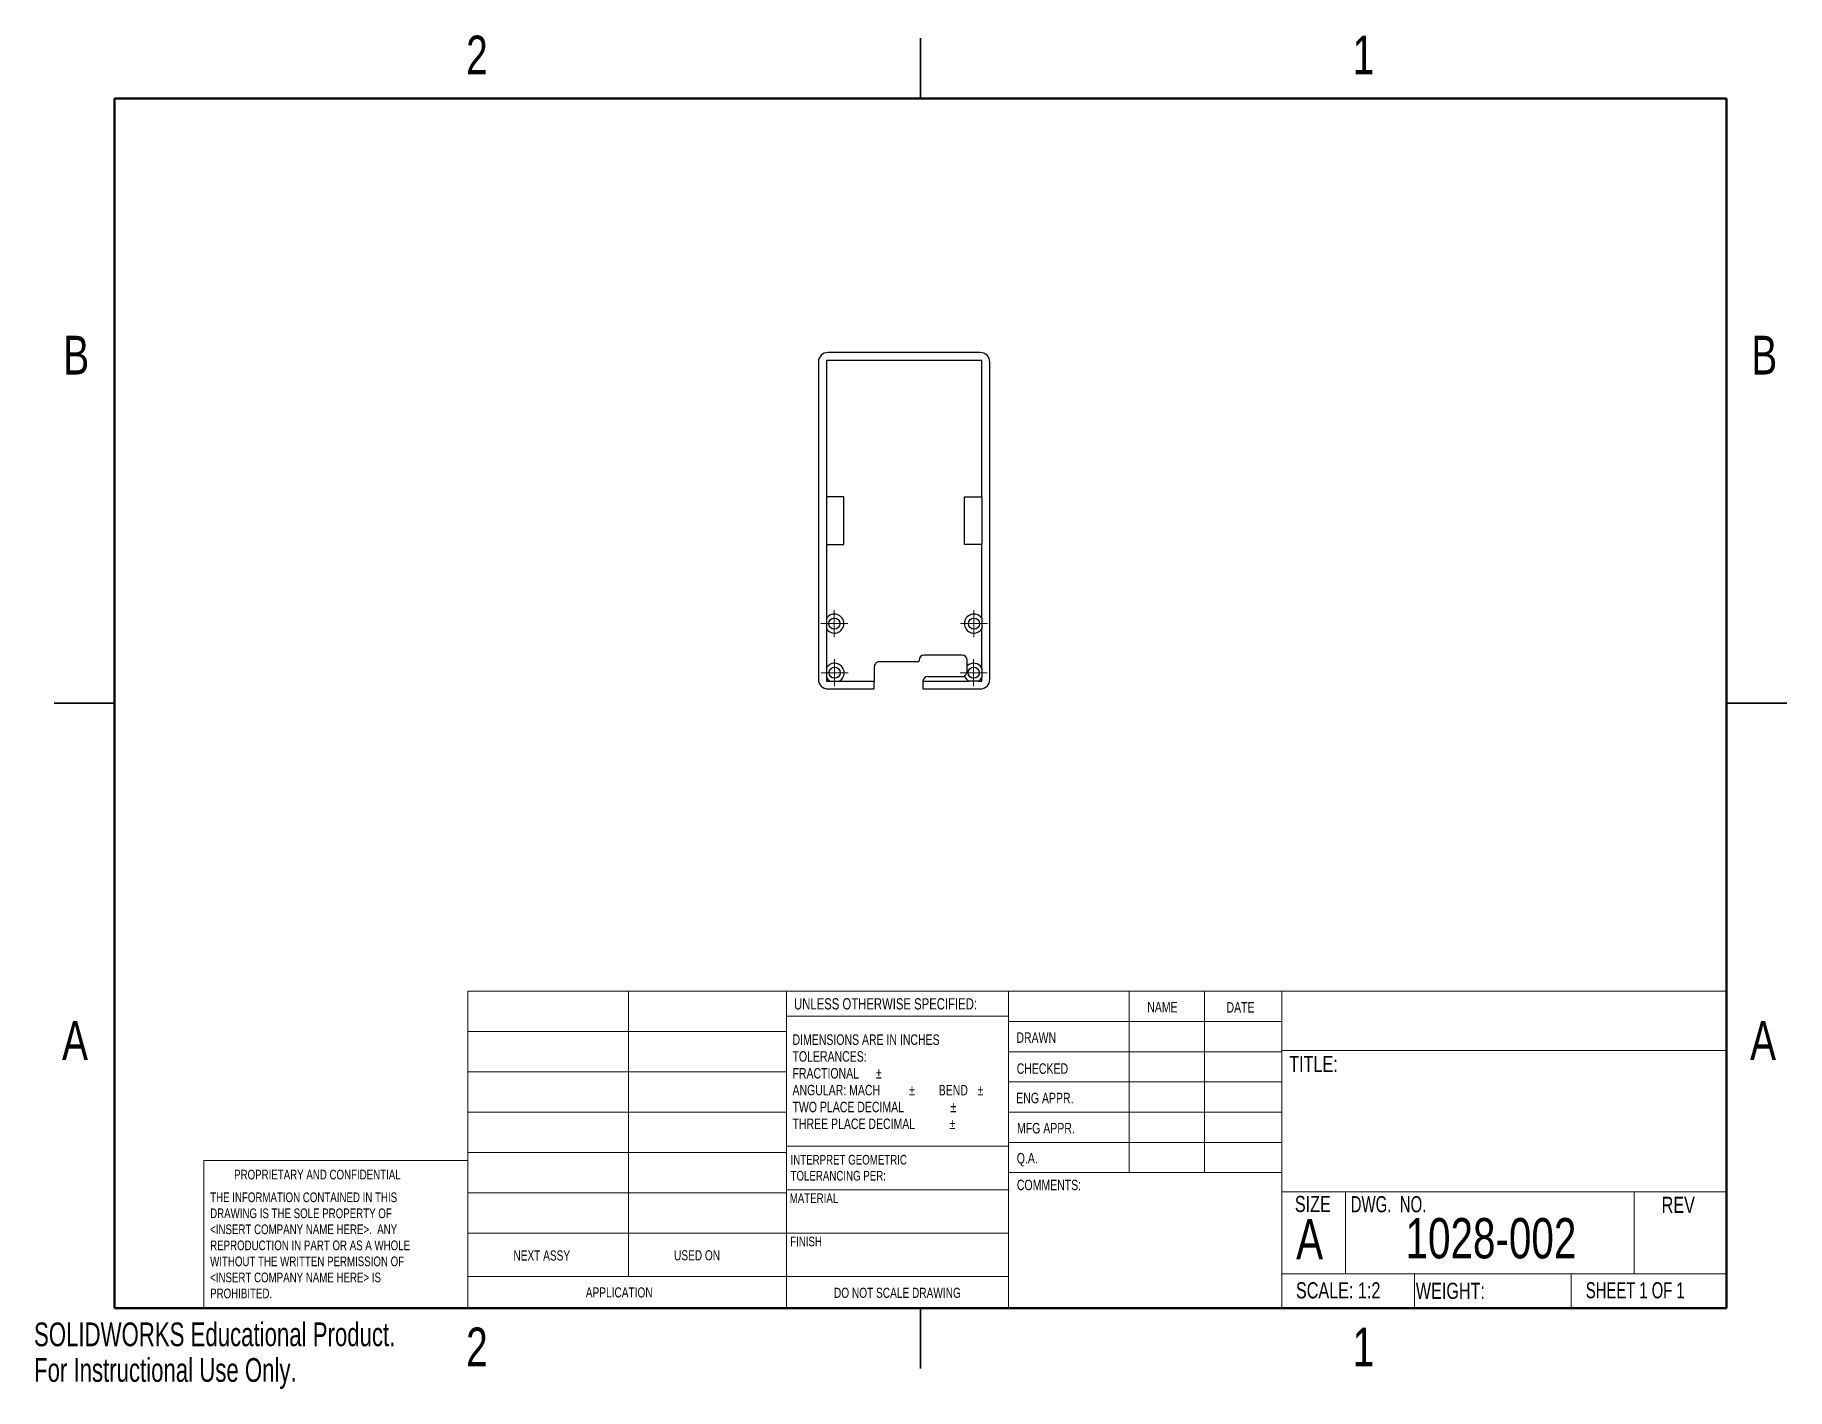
# Model space of a CAD drawing. Header units: millimetres. Extents: x 0 to 276, y 0 to 213.
import ezdxf

# ---------------------------------------------------------------- set-up
doc = ezdxf.new("R2010")
doc.units = ezdxf.units.MM
doc.styles.add('SLDTEXTSTYLE0', font='TXT', dxfattribs={"width": 0.75})
doc.styles.add('SLDTEXTSTYLE1', font='TXT', dxfattribs={"width": 0.6875})
doc.styles.add('SLDTEXTSTYLE2', font='TXT', dxfattribs={"width": 0.694444})
doc.styles.add('SLDTEXTSTYLE3', font='TXT', dxfattribs={"width": 0.7})

# ---------------------------------------------------------------- blocks, each defined once
blk = doc.blocks.new('SW_NOTE_0')
at = {"color": 0, "linetype": 'Continuous', "lineweight": 0, "char_height": 1.524, "attachment_point": 1, "style": 'SLDTEXTSTYLE0'}
for s, insert in [('INTERPRET GEOMETRIC', (0, 1.96)), ('TOLERANCING PER:', (0, -0.56))]:
    blk.add_mtext(s, dxfattribs=dict(at, insert=insert))
blk = doc.blocks.new('SW_NOTE_0_1')
at = {"color": 0, "linetype": 'Continuous', "lineweight": 0, "char_height": 1.651, "attachment_point": 1, "style": 'SLDTEXTSTYLE0'}
for s, insert in [('DIMENSIONS ARE IN INCHES', (0, 2.13)), ('TOLERANCES:', (0, -0.52)), ('FRACTIONAL', (0, -3.17)), ('%%p', (13.15, -3.17)), ('ANGULAR: MACH', (0, -5.82)), ('%%p', (18.37, -5.82)), ('BEND', (23.04, -5.82)), ('%%p', (29.16, -5.82)), ('TWO PLACE DECIMAL', (0, -8.48)), ('%%p', (24.88, -8.48)), ('THREE PLACE DECIMAL', (0, -11.13)), ('%%p', (24.73, -11.13))]:
    blk.add_mtext(s, dxfattribs=dict(at, insert=insert))
blk = doc.blocks.new('SW_NOTE_0_2')
at = {"color": 0, "linetype": 'Continuous', "lineweight": 0, "char_height": 1.524, "attachment_point": 1, "style": 'SLDTEXTSTYLE0'}
for s, insert in [('THE INFORMATION CONTAINED IN THIS', (0, 1.96)), ('DRAWING IS THE SOLE PROPERTY OF', (0, -0.56)), ('<INSERT COMPANY NAME HERE>.  ANY', (0, -3.08)), ('WITHOUT THE WRITTEN PERMISSION OF', (0, -8.13)), ('REPRODUCTION IN PART OR AS A WHOLE', (0, -5.61)), ('<INSERT COMPANY NAME HERE> IS', (0, -10.66)), ('PROHIBITED.', (0, -13.18))]:
    blk.add_mtext(s, dxfattribs=dict(at, insert=insert))
blk = doc.blocks.new('SW_CENTERMARKSYMBOL_0')
at = {"color": 0, "linetype": 'Continuous', "lineweight": 18}
for p, q in [((-1.25, 0), (-2.125, 0)), ((0, 0), (-1.25, 0)), ((0, 1.25), (0, 2.125)), ((0, 0), (0, 1.25)), ((0, 0), (0, -1.25)), ((0, 0), (1.25, 0)), ((1.25, 0), (2.125, 0)), ((0, -1.25), (0, -2.125))]:
    blk.add_line(p, q, dxfattribs=at)
blk = doc.blocks.new('SW_CENTERMARKSYMBOL_1')
at = {"color": 0, "linetype": 'Continuous', "lineweight": 18}
for p, q in [((-1.25, 0), (-2.125, 0)), ((0, 0), (-1.25, 0)), ((0, 1.25), (0, 2.125)), ((0, 0), (0, 1.25)), ((0, 0), (0, -1.25)), ((0, 0), (1.25, 0)), ((1.25, 0), (2.125, 0)), ((0, -1.25), (0, -2.125))]:
    blk.add_line(p, q, dxfattribs=at)
blk = doc.blocks.new('SW_CENTERMARKSYMBOL_2')
at = {"color": 0, "linetype": 'Continuous', "lineweight": 18}
for p, q in [((-1.25, 0), (-2.125, 0)), ((0, 0), (-1.25, 0)), ((0, 1.25), (0, 2.125)), ((0, 0), (0, 1.25)), ((0, 0), (0, -1.25)), ((0, 0), (1.25, 0)), ((1.25, 0), (2.125, 0)), ((0, -1.25), (0, -2.125))]:
    blk.add_line(p, q, dxfattribs=at)
blk = doc.blocks.new('SW_CENTERMARKSYMBOL_3')
at = {"color": 0, "linetype": 'Continuous', "lineweight": 18}
for p, q in [((-1.25, 0), (-2.125, 0)), ((0, 0), (-1.25, 0)), ((0, 1.25), (0, 2.125)), ((0, 0), (0, 1.25)), ((0, 0), (0, -1.25)), ((0, 0), (1.25, 0)), ((1.25, 0), (2.125, 0)), ((0, -1.25), (0, -2.125))]:
    blk.add_line(p, q, dxfattribs=at)

msp = doc.modelspace()

# ---------------------------------------------------------------- linework, layer by layer
at = {"color": 7, "linetype": 'Continuous', "lineweight": 25}
for p, q in [((139.7, 212.72), (139.7, 203.2)), ((139.7, 203.2), (139.7, 212.72)), ((149.11, 163.21), (125.11, 163.21)), ((123.61, 161.71), (123.61, 111.71)), ((124.86, 161.96), (124.86, 140.46)), ((149.36, 161.96), (124.86, 161.96)), ((149.36, 140.46), (149.36, 161.96)), ((150.61, 111.71), (150.61, 161.71)), ((124.86, 140.46), (124.86, 132.96)), ((127.61, 140.46), (124.86, 140.46)), ((127.61, 132.96), (127.61, 140.46)), ((146.61, 140.46), (149.36, 140.46)), ((146.61, 132.96), (146.61, 140.46)), ((149.36, 140.46), (149.36, 132.96)), ((124.86, 132.96), (127.61, 132.96)), ((124.86, 132.96), (124.86, 121.34)), ((149.36, 132.96), (146.61, 132.96)), ((149.36, 121.34), (149.36, 132.96)), ((124.86, 121.34), (124.86, 119.68)), ((124.86, 119.68), (124.86, 113.51)), ((149.36, 121.34), (149.36, 119.68)), ((149.36, 113.51), (149.36, 119.68)), ((124.86, 113.51), (124.86, 112.01)), ((132.41, 113.68), (132.41, 111.46)), ((132.61, 114.21), (132.61, 114.21)), ((132.61, 114.21), (132.61, 114.21)), ((139.27, 114.47), (133.2, 114.47)), ((139.46, 114.75), (139.46, 114.66)), ((146.24, 115.55), (140.25, 115.55)), ((147.04, 113.85), (147.04, 114.75)), ((147.04, 112.96), (147.04, 113.85)), ((149.36, 113.51), (149.36, 112.01)), ((124.86, 112.01), (124.86, 111.46)), ((124.86, 111.46), (125.41, 111.46)), ((125.41, 111.46), (126.91, 111.46)), ((126.91, 111.46), (132.41, 111.46)), ((132.41, 110.21), (132.41, 111.46)), ((140.06, 111.46), (147.31, 111.46)), ((140.06, 111.38), (140.06, 110.21)), ((140.85, 112.17), (146.24, 112.17)), ((146.76, 112.36), (146.76, 112.36)), ((146.76, 112.36), (146.76, 112.36)), ((148.81, 111.46), (147.31, 111.46)), ((148.81, 111.46), (149.36, 111.46)), ((149.36, 111.46), (149.36, 112.01)), ((3.17, 107.95), (12.7, 107.95)), ((12.7, 107.95), (3.17, 107.95)), ((125.11, 110.21), (132.41, 110.21)), ((140.06, 110.21), (149.11, 110.21)), ((276.23, 107.95), (266.7, 107.95)), ((266.7, 107.95), (276.23, 107.95)), ((139.7, 3.17), (139.7, 12.7)), ((139.7, 12.7), (139.7, 3.17))]:
    msp.add_line(p, q, dxfattribs=at)
at = {"color": 7, "linetype": 'Continuous', "lineweight": 50}
for p, q in [((12.7, 12.7), (12.7, 203.2)), ((12.7, 203.2), (266.7, 203.2)), ((266.7, 203.2), (266.7, 12.7)), ((266.7, 12.7), (12.7, 12.7))]:
    msp.add_line(p, q, dxfattribs=at)
at = {"color": 7, "linetype": 'Continuous', "lineweight": 18}
for p, q in [((68.35, 62.59), (266.7, 62.59)), ((68.35, 12.7), (68.35, 62.59)), ((93.7, 62.59), (93.7, 17.69)), ((118.57, 12.7), (118.57, 62.59)), ((153.55, 62.59), (153.55, 12.7)), ((172.56, 62.59), (172.56, 34.02)), ((184.46, 62.59), (184.46, 34.02)), ((196.63, 62.59), (196.63, 12.7)), ((153.55, 58.67), (118.57, 58.67)), ((68.35, 56.24), (118.57, 56.24)), ((153.55, 57.83), (196.63, 57.83)), ((153.55, 53.07), (196.63, 53.07)), ((196.63, 53.27), (266.7, 53.27)), ((68.35, 49.89), (118.57, 49.89)), ((153.55, 48.31), (196.63, 48.31)), ((68.35, 43.54), (118.57, 43.54)), ((196.63, 43.54), (153.55, 43.54)), ((196.63, 38.78), (153.55, 38.78)), ((26.77, 12.7), (26.77, 35.92)), ((68.35, 35.92), (26.77, 35.92)), ((68.35, 37.19), (118.57, 37.19)), ((118.57, 38.19), (153.66, 38.19)), ((196.63, 34.02), (153.66, 34.02)), ((68.35, 30.84), (118.57, 30.84)), ((118.57, 31.34), (153.66, 31.34)), ((196.63, 30.98), (266.7, 30.98)), ((206.68, 30.98), (206.68, 18.11)), ((252.17, 30.98), (252.17, 18.11)), ((68.35, 24.49), (118.57, 24.49)), ((118.57, 24.48), (153.55, 24.48)), ((68.35, 17.69), (153.55, 17.69)), ((196.63, 18.11), (266.7, 18.11)), ((217.54, 18.11), (217.54, 12.7)), ((242.22, 18.11), (242.22, 12.7))]:
    msp.add_line(p, q, dxfattribs=at)
at = {"color": 7, "linetype": 'Continuous', "lineweight": 25}
for centre in [(126.11, 120.51), (148.11, 120.51), (126.16, 112.76), (148.06, 112.76)]:
    msp.add_circle(centre, 0.875, dxfattribs=at)
for centre, radius, start, end in [((125.11, 161.71), 1.5, 90, 180), ((149.11, 161.71), 1.5, 0, 90), ((126.11, 120.51), 1.5, 213.5573, 146.4427), ((148.11, 120.51), 1.5, 33.5573, 326.4427), ((126.16, 112.76), 1.5, 299.9264, 150.0736), ((133.2, 113.68), 0.794, 138.3145, 180), ((133.2, 113.68), 0.794, 90, 138.1327), ((139.27, 114.66), 0.19, 270, 0), ((140.25, 114.75), 0.795, 90, 180), ((146.24, 114.75), 0.795, 0, 90), ((148.06, 112.76), 1.5, 29.9264, 133.0109), ((125.11, 111.71), 1.5, 180, 270), ((126.16, 112.76), 1.5, 209.9264, 240.0736), ((140.85, 111.38), 0.794, 90, 174.0227), ((140.85, 111.38), 0.794, 174.0227, 180), ((146.24, 112.96), 0.795, 270, 300.0273), ((146.24, 112.96), 0.795, 300.0273, 310.3255), ((148.06, 112.76), 1.5, 198.752, 240.0736), ((146.24, 112.96), 0.795, 310.6799, 0), ((148.06, 112.76), 1.5, 299.9264, 330.0736), ((149.11, 111.71), 1.5, 270, 0)]:
    msp.add_arc(centre, radius, start, end, dxfattribs=at)

# ---------------------------------------------------------------- block references
at = {"color": 7, "linetype": 'Continuous', "lineweight": 0}
for name, p in [('SW_CENTERMARKSYMBOL_3', (126.11, 120.51)), ('SW_CENTERMARKSYMBOL_2', (148.11, 120.51)), ('SW_CENTERMARKSYMBOL_1', (126.16, 112.76)), ('SW_CENTERMARKSYMBOL_0', (148.06, 112.76)), ('SW_NOTE_0_1', (119.52, 53.67)), ('SW_NOTE_0', (119.21, 34.86)), ('SW_NOTE_0_2', (27.75, 28.94))]:
    msp.add_blockref(name, p, dxfattribs=at)

# ---------------------------------------------------------------- texts
for s, insert, char_height, attachment_point, style in [('2', (69.79, 213.12), 6.1, 2, 'SLDTEXTSTYLE0'), ('1', (209.49, 213.12), 6.1, 2, 'SLDTEXTSTYLE0'), ('B', (6.65, 165.84), 6.1, 2, 'SLDTEXTSTYLE0'), ('B', (272.65, 165.84), 6.1, 2, 'SLDTEXTSTYLE0'), ('UNLESS OTHERWISE SPECIFIED:', (119.76, 61.5), 1.778, 1, 'SLDTEXTSTYLE0'), ('NAME', (175.42, 60.92), 1.651, 1, 'SLDTEXTSTYLE0'), ('DATE', (187.91, 60.88), 1.651, 1, 'SLDTEXTSTYLE0'), ('A', (6.46, 57.89), 6.1, 2, 'SLDTEXTSTYLE0'), ('DRAWN', (154.8, 56.12), 1.651, 1, 'SLDTEXTSTYLE0'), ('A', (272.46, 57.89), 6.1, 2, 'SLDTEXTSTYLE0'), ('CHECKED', (154.85, 51.24), 1.651, 1, 'SLDTEXTSTYLE0'), ('TITLE:', (197.79, 52.39), 2.54, 1, 'SLDTEXTSTYLE0'), ('ENG APPR.', (154.78, 46.6), 1.651, 1, 'SLDTEXTSTYLE0'), ('MFG APPR.', (154.9, 41.85), 1.651, 1, 'SLDTEXTSTYLE0'), ('Q.A.', (154.86, 37.12), 1.651, 1, 'SLDTEXTSTYLE0'), ('PROPRIETARY AND CONFIDENTIAL', (31.53, 34.48), 1.524, 1, 'SLDTEXTSTYLE0'), ('MATERIAL', (119.08, 30.75), 1.524, 1, 'SLDTEXTSTYLE0'), ('COMMENTS:', (154.88, 32.91), 1.651, 1, 'SLDTEXTSTYLE0'), ('SIZE', (198.68, 30.36), 2.54, 1, 'SLDTEXTSTYLE0'), ('DWG.  NO.', (207.48, 30.32), 2.54, 1, 'SLDTEXTSTYLE2'), ('REV', (256.48, 30.22), 2.54, 1, 'SLDTEXTSTYLE0'), ('A', (198.88, 26.72), 6.35, 1, 'SLDTEXTSTYLE0'), ('1028-002', (229.58, 26.87), 6.35, 2, 'SLDTEXTSTYLE0'), ('FINISH', (119.15, 23.94), 1.524, 1, 'SLDTEXTSTYLE0'), ('NEXT ASSY', (75.54, 21.77), 1.587, 1, 'SLDTEXTSTYLE0'), ('USED ON', (100.85, 21.8), 1.587, 1, 'SLDTEXTSTYLE0'), ('SCALE: 1:2', (198.85, 16.76), 2.54, 1, 'SLDTEXTSTYLE0'), ('WEIGHT:', (217.74, 16.68), 2.54, 1, 'SLDTEXTSTYLE0'), ('SHEET 1 OF 1', (244.53, 16.77), 2.54, 1, 'SLDTEXTSTYLE1'), ('APPLICATION', (86.95, 15.95), 1.5875, 1, 'SLDTEXTSTYLE0'), ('DO NOT SCALE DRAWING', (136.05, 15.89), 1.5875, 2, 'SLDTEXTSTYLE0'), ('2', (69.79, 9.62), 6.1, 2, 'SLDTEXTSTYLE0'), ('1', (209.49, 9.62), 6.1, 2, 'SLDTEXTSTYLE0')]:
    msp.add_mtext(s, dxfattribs=dict(at, insert=insert, char_height=char_height, attachment_point=attachment_point, style=style))
at = {"color": 7, "linetype": 'Continuous', "char_height": 3.7351, "attachment_point": 1, "style": 'SLDTEXTSTYLE3'}
for s, insert in [('SOLIDWORKS Educational Product.', (0, 10.42)), ('For Instructional Use Only.', (0, 4.81))]:
    msp.add_mtext(s, dxfattribs=dict(at, insert=insert))

doc.saveas('drawing.dxf')
